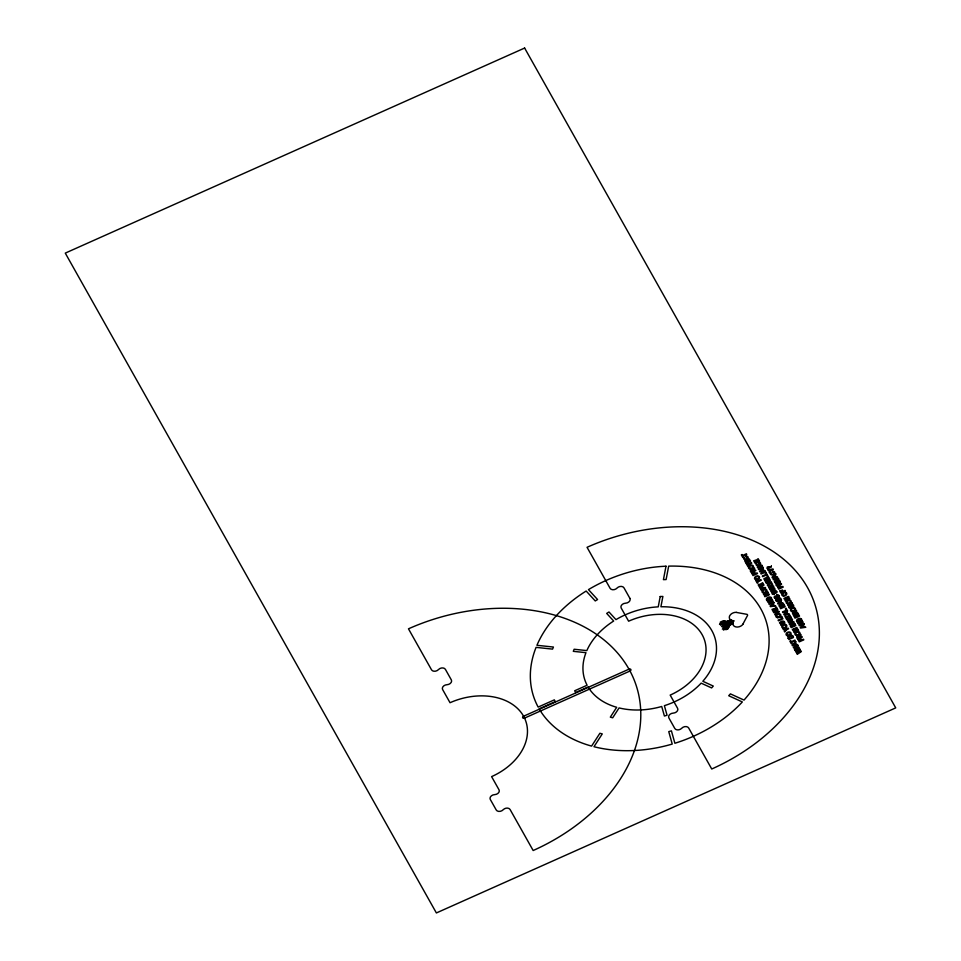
<?xml version="1.0" encoding="UTF-8"?>
<svg xmlns="http://www.w3.org/2000/svg" width="961" height="961" viewBox="0 0 961 961"><rect width="100%" height="100%" fill="white"/><g stroke="black" fill="none" stroke-linecap="round" stroke-linejoin="round"><path stroke-width="1.44" d="M788.921 607.496L788.717 606.667A1.405 1.021 -18.1 0 1 789.317 605.826L789.618 607.028A1.862 1.345 -18.1 0 0 789.762 607.292L790.639 606.691A8.589 6.222 -18.1 0 1 790.555 606.187L790.543 605.802M726.624 622.908L732.03 620.494L733.82 620.866L733.135 622.223A5.646 4.084 -18.1 0 0 736.03 626.956A5.646 4.084 -18.1 0 0 743.093 624.049M753.028 573.537L753.772 573.128M761.184 588.048L761.929 587.639M778.734 587.075L779.467 586.666M725.975 623.725L725.351 624.914L721.495 626.632M732.823 623.521L730.072 624.746L727.921 628.818L725.843 629.743M742.973 624.025L747.658 615.208L747.19 614.379L736.546 612.457M771.635 585.669L772.644 584.408L772.212 583.651L771.407 584.588A3.544 2.559 -18.1 0 0 770.758 585.621L770.83 585.633M795.696 612.361L796.693 611.1L796.261 610.331L795.504 611.232A3.544 2.559 -18.1 0 0 794.819 612.313L794.891 612.325M800.117 636.302L801.126 635.053L800.693 634.284L799.936 635.173A3.544 2.559 -18.1 0 0 799.24 636.266C798.038 634.885 795.227 636.951 797.774 639.149L802.291 637.131L801.93 636.494L800.045 637.335M720.257 622.115L723.068 620.866L727.201 621.611L730.84 619.989M720.041 623.377L723.801 621.178L727.321 621.827L731.093 620.133M725.255 621.443L721.579 623.473M719.501 624.398L720.69 623.869M726.78 621.539L730.612 619.833M721.723 624.061L724.978 622.608L726.888 623.052L732.342 620.578M720.534 625.239L722.756 624.254M723.645 623.857L725.867 622.86M723.165 624.974L732.775 620.686M733.808 620.878L723.537 626.632M733.291 621.887L728.979 623.809L727.813 626.007L723.825 627.797M733.135 622.211L729.099 624.013L727.273 627.677L723.873 629.203M729.063 624.29L733.027 622.524M722.792 627.605L726.936 626.404M732.847 623.245L730.096 624.47L727.945 628.554L725.195 629.263M729.892 625.082L732.835 623.773M722.336 629.107L724.414 628.182M725.303 627.785L727.669 626.728M723.429 630.056L724.318 629.659M800.081 619.256C797.81 618.644 795.264 623.401 800.897 620.265L800.489 619.557M791.528 636.206C789.089 635.617 786.843 640.362 792.344 637.215L791.948 636.53M769.953 597.85L767.358 599.364M793.858 624.278C791.612 623.521 789.197 628.506 794.675 625.287L794.134 624.422M779.851 586.787C780.993 587.7 778.842 588.54 778.734 587.483M754.145 573.249C755.31 574.197 753.064 574.894 753.04 573.969M762.301 587.748C763.466 588.721 761.208 589.417 761.196 588.456M770.217 597.994L770.77 598.859L767.779 600.193L767.383 599.436M792.705 605.562L791.588 605.55L791.636 607.208A1.297 0.949 -18.1 0 1 791.083 607.941M775.839 591.664L774.722 591.64L774.782 593.201A1.297 0.949 -18.1 0 1 774.218 594.03M770.794 585.585L768.332 586.018L769.293 588.516L773.809 586.498L773.449 585.862L771.491 586.57M777.978 583.711L778.59 584.696L777.437 585.213L776.968 584.372M770.229 586.03L770.842 587.015L769.701 587.531L769.244 586.715M794.291 612.71L794.903 613.707L793.75 614.223L793.281 613.382M752.271 570.161L752.883 571.158L751.742 571.675L751.262 570.81M798.711 636.662L799.324 637.66L798.183 638.164L797.702 637.299M794.843 612.277L792.369 612.746L793.354 615.196L797.87 613.178L797.51 612.541L795.552 613.262M752.871 569.777C751.49 568.359 748.871 570.45 751.334 572.66L755.851 570.642L755.49 569.993L753.532 570.714M778.194 595.844L777.101 595.796L777.113 597.478A1.297 0.949 -18.1 0 1 776.56 598.21M779.851 598.787L778.734 598.775L778.782 600.433A1.297 0.949 -18.1 0 1 778.218 601.166M801.342 619.365L802.015 620.566L797.498 622.584L796.837 621.407M779.239 584.252L781.197 583.531L781.557 584.18L777.029 586.198C774.674 585.081 776.524 581.729 778.566 583.315A3.544 2.559 -18.1 0 1 779.155 582.282L779.948 581.333L780.38 582.09L779.371 583.351A1.802 1.297 -18.1 0 0 779.107 583.603M795.119 624.386L795.792 625.587L791.275 627.605L790.627 626.428M771.215 597.958L771.887 599.159L767.371 601.178L766.71 600.012M792.789 636.302L793.462 637.503L788.945 639.521L788.284 638.356M774.398 597.766L774.206 596.949A1.405 1.021 -18.1 0 1 774.806 596.096L775.095 597.31A1.862 1.345 -18.1 0 0 775.251 597.562L776.02 597.718L776.104 596.841A8.589 6.222 -18.1 0 1 776.044 596.469L776.032 596.084A1.49 1.081 -18.1 0 1 776.944 594.991M776.068 600.721L775.863 599.892A1.405 1.021 -18.1 0 1 776.464 599.051L776.764 600.253A1.862 1.345 -18.1 0 0 776.908 600.517L777.677 600.661L777.761 599.784A8.589 6.222 -18.1 0 1 777.701 599.424L777.689 599.027A1.49 1.081 -18.1 0 1 778.602 597.934M780.788 598.739L780.909 599.436A1.55 1.117 -18.1 0 1 780.608 600.048L779.467 600.012L779.984 599.003M779.131 595.796L779.263 596.349A1.55 1.117 -18.1 0 1 778.951 597.105L777.809 597.057L778.326 596.048M776.788 591.616L776.908 592.312A1.55 1.117 -18.1 0 1 776.596 592.925L775.455 592.877L775.995 591.94M792.837 605.778L792.753 607.364L793.462 606.823A1.55 1.117 -18.1 0 0 793.774 606.211L793.642 605.514A2.006 1.454 -18.1 0 0 791.444 604.493M772.74 571.579L772.812 572.324M758.505 562.341L758.565 563.086M746.072 556.323L746.132 557.068M731.958 620.602A5.658 4.096 -18.1 0 1 729.591 616.001L729.988 615.34A5.778 4.192 -18.1 0 1 736.498 612.337M788.092 638.428A2.763 2.006 -18.1 0 1 789.63 635.653A2.763 2.006 -18.1 0 1 793.089 636.146M766.53 600.084A2.763 2.006 -18.1 0 1 768.067 597.31A2.763 2.006 -18.1 0 1 771.515 597.802M753.4 570.065A1.802 1.297 -18.1 0 1 753.568 569.777L754.673 568.552L754.253 567.795L753.448 568.732A3.544 2.559 -18.1 0 0 752.799 569.765M746.241 556.791A1.466 1.057 -18.1 0 1 747.19 558.041A1.466 1.057 -18.1 0 1 745.328 558.99A1.466 1.057 -18.1 0 1 744.511 557.668M746.084 556.155A2.354 1.706 -18.1 0 1 748.078 558.101A2.354 1.706 -18.1 0 1 744.811 559.638A2.354 1.706 -18.1 0 1 744.054 557.116M799.852 636.554A1.802 1.297 -18.1 0 1 800.008 636.278M790.435 626.512A2.763 2.006 -18.1 0 1 791.972 623.737A2.763 2.006 -18.1 0 1 795.42 624.218M778.59 597.718A2.006 1.454 -18.1 0 1 780.668 598.775M778.302 601.37A1.694 1.225 -18.1 0 1 776.164 600.697M776.932 594.763A2.006 1.454 -18.1 0 1 779.011 595.82M776.644 598.415A1.694 1.225 -18.1 0 1 774.494 597.742M774.578 590.583A2.006 1.454 -18.1 0 1 776.656 591.64M774.59 590.811A1.49 1.081 -18.1 0 0 773.641 591.904L773.689 592.288A8.589 6.222 -18.1 0 0 773.749 592.661L773.665 593.538L772.896 593.381A1.862 1.345 -18.1 0 1 772.752 593.129L772.452 591.916A1.405 1.021 -18.1 0 0 771.851 592.769L772.055 593.586A1.694 1.225 -18.1 0 0 774.302 594.234M771.371 585.922A1.802 1.297 -18.1 0 1 771.527 585.633M758.673 562.822A1.466 1.057 -18.1 0 1 759.622 564.059A1.466 1.057 -18.1 0 1 757.761 565.008A1.466 1.057 -18.1 0 1 756.944 563.699M758.529 562.185A2.354 1.706 -18.1 0 1 760.511 564.131A2.354 1.706 -18.1 0 1 757.244 565.669A2.354 1.706 -18.1 0 1 756.487 563.134M796.657 621.491A2.763 2.006 -18.1 0 1 798.195 618.716A2.763 2.006 -18.1 0 1 801.642 619.208M795.42 612.601A1.802 1.297 -18.1 0 1 795.576 612.325M790.507 605.802A1.49 1.081 -18.1 0 1 791.456 604.709M791.167 608.133A1.694 1.225 -18.1 0 1 789.017 607.472M772.908 572.047A1.466 1.057 -18.1 0 1 773.857 573.297A1.466 1.057 -18.1 0 1 771.995 574.246A1.466 1.057 -18.1 0 1 771.178 572.924M772.764 571.411A2.354 1.706 -18.1 0 1 774.746 573.357A2.354 1.706 -18.1 0 1 771.479 574.894A2.354 1.706 -18.1 0 1 770.722 572.372M770.29 566.774A1.646 1.189 -18.1 0 1 769.184 566.882L767.371 566.906L766.962 568.395L768.956 568.996L767.575 567.927L768.932 567.41A1.922 1.393 -18.1 0 0 770.386 567.41M791.888 620.374C789.894 624.602 786.542 617.178 788.392 622.32C793.101 624.53 794.23 616.013 789.281 619.389L790.062 620.77L790.975 619.437L791.888 620.422M774.29 589.045L770.734 591.075L771.094 591.712C778.206 590.751 774.098 584.576 769.677 589.189L770.037 589.826L773.557 588.36L774.29 589.081M784.116 622.608L780.56 624.626L780.921 625.275C787.972 624.398 783.996 618.055 779.503 622.74L779.864 623.389L783.395 621.911L784.116 622.608M752.043 573.633L752.992 575.603L757.508 573.585L757.148 572.948C755.118 573.957 753.412 570.774 752.055 573.585M760.211 588.132L761.148 590.114L765.665 588.096L765.304 587.459C763.37 588.48 761.605 585.285 760.211 588.096M777.749 587.171L778.698 589.141L783.215 587.135L782.855 586.486C780.849 587.219 778.734 584.54 777.749 587.135M660.207 596.529L658.237 606.859A68.363 49.504 -18.1 0 0 615.977 619.617L608.986 611.989L606.679 613.406L613.671 621.022A68.363 49.504 -18.1 0 0 586.835 650.597L574.149 649.252L573.297 651.33L585.97 652.675A68.363 49.504 -18.1 0 0 587.111 685.229L574.678 690.779L575.675 692.545L588.108 686.995A68.363 49.504 -18.1 0 0 616.686 707.296L610.319 717.158L612.698 717.783L619.076 707.921A68.363 49.504 -18.1 0 0 661.721 706.479L664.399 716.029L667.054 715.224L664.387 705.674A68.363 49.504 -18.1 0 0 701.146 683.151L711.608 687.932L713.29 686.07L702.827 681.289A68.363 49.504 -18.1 0 0 660.916 606.763L662.886 596.445L660.207 596.529M665.997 566.209L663.426 579.651L666.105 579.555L668.676 566.125A122.227 88.52 -18.1 0 1 744.018 700.088L730.408 693.878L728.714 695.728L742.336 701.95A122.227 88.52 -18.1 0 1 674.886 743.261L671.415 730.84L668.76 731.645L672.232 744.066A122.227 88.52 -18.1 0 1 593.982 746.721L602.271 733.904L599.892 733.267L591.592 746.096A122.227 88.52 -18.1 0 1 539.157 708.846L555.338 701.626L554.341 699.86L538.16 707.08A122.227 88.52 -18.1 0 1 536.07 647.366L552.563 649.119L553.428 647.041L536.923 645.287A122.227 88.52 -18.1 0 1 586.162 591.027L595.255 600.949L597.562 599.532L588.468 589.61A122.227 88.52 -18.1 0 1 665.997 566.209M771.443 570.426L769.473 572.756L769.052 572.011L770.422 570.462L768.223 570.534L767.815 569.801L772.98 568.948L773.341 569.585L771.443 570.426M786.663 629.659L784.705 631.99L784.284 631.233L785.654 629.695L783.455 629.755L783.035 629.023L788.212 628.17L788.573 628.806L786.663 629.659M762.109 565.693L759.887 568.287L762.83 566.966L763.166 567.567L758.649 569.585L758.301 568.96L760.583 566.317L757.568 567.663L757.232 567.062L761.749 565.056L762.109 565.693M772.632 600.481L770.398 603.064L773.353 601.754L773.689 602.343L769.16 604.361L768.812 603.736L771.106 601.093L768.091 602.439L767.755 601.85L772.272 599.832L772.632 600.481M788.789 597.045L786.566 599.64L789.51 598.331L789.846 598.919L785.329 600.937L784.981 600.313L787.263 597.67L784.248 599.015L783.912 598.427L788.428 596.409L788.789 597.045M802.759 621.875L800.525 624.47L803.48 623.16L803.804 623.749L799.288 625.767L798.939 625.143L801.234 622.5L798.219 623.845L797.882 623.257L802.399 621.238L802.759 621.875M763.358 567.915L759.55 571.194L759.935 571.867L765.148 571.086L762.878 569.344L763.358 567.915M775.803 573.945L771.995 577.237L772.38 577.909L777.581 577.129L776.032 576.648L775.323 575.375L775.803 573.945M773.881 602.691L770.073 605.983L770.458 606.655L775.659 605.874L774.11 605.394L773.401 604.121L773.881 602.691M781.473 600.108L777.665 603.4L778.05 604.073L783.263 603.292L781.701 602.811L780.993 601.55L781.473 600.108M787.552 610.932L783.744 614.211L784.128 614.884L789.341 614.103L787.792 613.623L787.071 612.361L787.552 610.932M804.009 624.097L800.201 627.377L800.585 628.062L805.786 627.269L804.237 626.788L803.528 625.527L804.009 624.097M795.864 641.78L792.056 645.059L792.441 645.744L797.654 644.951L795.384 643.209L795.864 641.78M762.229 569.885L760.8 571.074L762.722 570.75L762.229 569.885M774.674 575.927L773.245 577.105L775.155 576.78L774.674 575.927M772.752 604.661L771.323 605.85L773.233 605.526L772.752 604.661M780.344 602.091L778.915 603.28L780.837 602.955L780.344 602.091M786.434 612.902L784.993 614.091L786.915 613.767L786.434 612.902M802.879 626.067L801.45 627.257L803.36 626.932L802.879 626.067M794.735 643.75L793.305 644.939L795.215 644.615L794.735 643.75M771.563 582.498L767.683 585.645L767.286 584.949L770.181 582.654L766.41 583.375L766.025 582.69L771.178 581.813L771.563 582.498M778.614 578.942L774.734 582.09L774.338 581.405L777.233 579.111L773.449 579.819L773.076 579.147L778.23 578.258L778.614 578.942M779.035 611.869L775.155 615.016L774.77 614.331L777.665 612.037L773.881 612.746L773.497 612.073L778.662 611.184L779.035 611.869M782.855 605.778L780.104 607.724L780.644 608.685L785.161 606.667L784.825 606.067L781.269 607.664L784.464 605.442L784.128 604.829L780.212 605.79L783.768 604.205L783.431 603.604L778.915 605.622L779.455 606.583L782.855 605.778M796.273 629.611L793.51 631.569L794.05 632.518L798.567 630.5L798.231 629.911L794.675 631.497L797.882 629.287L797.534 628.674L793.618 629.623L797.174 628.038L796.849 627.449L792.32 629.467L792.861 630.428L796.273 629.611M800.261 649.6L797.234 651.738L800.969 650.861L801.366 651.558L797.27 654.333L796.897 653.672L799.732 651.81L796.309 652.615L795.876 651.858L798.723 649.888L795.288 650.813L794.927 650.177L799.876 648.927L800.261 649.6M524.622 48.05L65.276 253.115L436.378 912.95L895.724 707.885L524.622 48.05M742.096 554.545L741.339 554.881L742.745 557.392L743.514 557.056L742.985 556.119L746.745 554.437L746.385 553.8L742.625 555.482L742.096 554.545M745.52 560.623L744.763 560.972L746.084 563.314L750.601 561.296L749.244 558.894L748.487 559.23L749.472 560.996L748.247 561.548L747.358 559.963L746.589 560.299L747.49 561.885L746.481 562.341L745.52 560.623M747.081 563.386L746.313 563.735L747.73 566.245L748.487 565.909L747.958 564.96L751.718 563.29L751.358 562.653L747.598 564.323L747.081 563.386M754.505 560.503L753.736 560.852L755.058 563.194L759.574 561.176L758.217 558.773L757.46 559.11L758.457 560.876L757.22 561.428L756.331 559.843L755.574 560.179L756.463 561.765L755.466 562.221L754.505 560.503M771.383 566.101L770.866 567.098L771.383 566.101M765.304 571.375L760.788 573.393L761.148 574.029L765.665 572.011L765.304 571.375M765.917 572.456L765.148 572.792L766.049 574.378L762.325 576.035L762.686 576.684L767.166 574.678L765.917 572.456M767.431 575.159L766.674 575.495L767.563 577.08L763.851 578.738L764.211 579.387L768.692 577.381L767.431 575.159M756.619 580.348L755.851 580.696L757.268 583.207L758.037 582.871L757.508 581.922L761.256 580.252L760.896 579.615L757.148 581.285L756.619 580.348M765.28 579.675L764.524 580.024L765.845 582.366L770.362 580.348L769.004 577.945L768.235 578.282L769.232 580.048L768.007 580.6L767.118 579.015L766.349 579.351L767.25 580.937L766.241 581.393L765.28 579.675M758.938 584.468L758.169 584.817L759.49 587.159L764.007 585.141L762.65 582.738L761.893 583.075L762.89 584.841L761.653 585.393L760.764 583.808L760.007 584.144L760.896 585.73L759.899 586.186L758.938 584.468M779.407 580.36L774.89 582.378L775.251 583.015L779.767 580.997L779.407 580.36M767.971 592.204L763.454 594.21L763.815 594.859L765.593 594.066L766.301 595.315L764.524 596.108L764.884 596.745L769.401 594.727L769.04 594.09L767.07 594.967L766.361 593.718L768.332 592.841L767.971 592.204M780.452 590.559L779.683 590.907L780.909 593.069L785.425 591.051L785.065 590.414L783.143 591.279L782.398 589.958L781.629 590.294L782.374 591.616L781.305 592.096L780.452 590.559M628.975 669.168L523.517 716.257A1.454 1.045 -18.1 0 0 522.724 717.795A1.454 1.045 -18.1 0 0 524.622 718.071L630.044 671.006A1.454 1.045 -18.1 0 0 630.836 669.481A1.454 1.045 -18.1 0 0 628.975 669.168A174.025 126.023 -18.1 0 0 408.473 628.818L431.537 669.829A4.144 3.003 -18.1 0 0 438.468 669.589A4.144 3.003 -18.1 0 1 445.399 669.349L451.334 679.907A4.144 3.003 -18.1 0 1 446.973 684.712A4.144 3.003 -18.1 0 0 442.613 689.53L450.036 702.719A58.008 42.008 -18.1 0 1 523.529 716.137A58.008 42.008 -18.1 0 1 491.6 776.62L499.023 789.822A4.144 3.003 -18.1 0 1 494.663 794.627A4.144 3.003 -18.1 0 0 490.29 799.432L496.236 809.991A4.144 3.003 -18.1 0 0 503.168 809.751A4.144 3.003 -18.1 0 1 510.099 809.522L533.163 850.521A174.025 126.023 -18.1 0 0 628.95 669.072M776.476 607.316L775.719 607.664L776.716 609.43L775.479 609.983L774.59 608.385L773.833 608.721L774.722 610.319L773.725 610.764L772.764 609.058L771.995 609.394L773.317 611.749L777.833 609.73L776.476 607.316M792.128 602.979L787.612 604.998L787.972 605.634L792.489 603.616L792.128 602.979M786.098 608.337L785.341 608.685L786.23 610.271L782.518 611.929L782.867 612.577L787.359 610.571L786.098 608.337M781.689 616.578L780.921 616.914L781.822 618.512L778.098 620.169L778.458 620.806L782.939 618.812L781.689 616.578M785.642 615.869L784.873 616.217L786.29 618.728L787.059 618.391L786.53 617.455L790.278 615.773L789.918 615.136L786.17 616.806L785.642 615.869M791.023 617.094L786.506 619.112L786.867 619.749L791.383 617.731L791.023 617.094M794.459 615.46L793.69 615.809L795.011 618.151L799.528 616.133L798.171 613.731L797.414 614.067L798.411 615.833L797.174 616.385L796.285 614.8L795.528 615.136L796.417 616.722L795.42 617.178L794.459 615.46M793.654 621.767L789.137 623.785L789.486 624.422L794.014 622.404L793.654 621.767M790.627 640.819L789.858 641.167L791.275 643.678L792.044 643.341L791.516 642.404L795.264 640.723L794.915 640.086L791.155 641.768L790.627 640.819M798.831 639.341L798.074 639.678L799.288 641.852L803.804 639.834L803.456 639.197L801.534 640.05L800.789 638.729L800.02 639.065L800.765 640.386L799.696 640.867L798.831 639.341M797.834 645.299L793.318 647.318L793.678 647.954L795.456 647.161L796.164 648.411L794.387 649.204L794.747 649.84L799.264 647.822L798.903 647.185L796.933 648.074L796.225 646.813L798.195 645.936L797.834 645.299M629.911 598.391L623.977 587.832A4.144 3.003 -18.1 0 0 617.046 588.072A4.144 3.003 -18.1 0 1 610.103 588.312L587.051 547.302A174.025 126.023 -18.1 0 1 807.528 587.555A174.025 126.023 -18.1 0 1 711.741 769.004L688.677 728.006A4.144 3.003 -18.1 0 0 681.745 728.234A4.144 3.003 -18.1 0 1 674.802 728.474L668.868 717.915A4.144 3.003 -18.1 0 1 673.229 713.11A4.144 3.003 -18.1 0 0 677.589 708.305L670.177 695.103A58.008 42.008 -18.1 0 0 702.107 634.62A58.008 42.008 -18.1 0 0 628.614 621.202L621.19 608.013A4.144 3.003 -18.1 0 1 625.551 603.196A4.144 3.003 -18.1 0 0 629.911 598.391M787.804 635.87A2.607 1.886 -18.1 0 0 791.047 633.131A2.607 1.886 -18.1 0 0 786.855 632.746A2.607 1.886 -18.1 0 0 787.804 635.87M788.104 635.185A1.694 1.225 -18.1 0 0 790.23 633.419A1.694 1.225 -18.1 0 0 787.503 633.155A1.694 1.225 -18.1 0 0 788.104 635.185M783.515 628.254A2.607 1.886 -18.1 0 0 786.771 625.515A2.607 1.886 -18.1 0 0 782.566 625.13A2.607 1.886 -18.1 0 0 783.515 628.254M783.816 627.569A1.694 1.225 -18.1 0 0 785.942 625.791A1.694 1.225 -18.1 0 0 783.215 625.527A1.694 1.225 -18.1 0 0 783.816 627.569M777.581 617.683A2.607 1.886 -18.1 0 0 780.825 614.944A2.607 1.886 -18.1 0 0 776.62 614.559A2.607 1.886 -18.1 0 0 777.581 617.683M777.869 616.998A1.694 1.225 -18.1 0 0 779.996 615.22A1.694 1.225 -18.1 0 0 777.269 614.956A1.694 1.225 -18.1 0 0 777.869 616.998M763.755 593.105A2.607 1.886 -18.1 0 0 766.998 590.366A2.607 1.886 -18.1 0 0 762.794 589.982A2.607 1.886 -18.1 0 0 763.755 593.105M764.043 592.408A1.694 1.225 -18.1 0 0 766.169 590.643A1.694 1.225 -18.1 0 0 763.442 590.378A1.694 1.225 -18.1 0 0 764.043 592.408M756.283 579.819A2.607 1.886 -18.1 0 0 759.526 577.08A2.607 1.886 -18.1 0 0 755.322 576.696A2.607 1.886 -18.1 0 0 756.283 579.819M756.583 579.135A1.694 1.225 -18.1 0 0 758.709 577.369A1.694 1.225 -18.1 0 0 755.971 577.105A1.694 1.225 -18.1 0 0 756.583 579.135M750.205 569.008A2.607 1.886 -18.1 0 0 753.448 566.269A2.607 1.886 -18.1 0 0 749.244 565.885A2.607 1.886 -18.1 0 0 750.205 569.008M750.493 568.323A1.694 1.225 -18.1 0 0 752.619 566.546A1.694 1.225 -18.1 0 0 749.892 566.281A1.694 1.225 -18.1 0 0 750.493 568.323M796.645 635.497A2.607 1.886 -18.1 0 0 799.888 632.758A2.607 1.886 -18.1 0 0 795.684 632.374A2.607 1.886 -18.1 0 0 796.645 635.497M796.933 634.813A1.694 1.225 -18.1 0 0 799.059 633.047A1.694 1.225 -18.1 0 0 796.333 632.77A1.694 1.225 -18.1 0 0 796.933 634.813M792.212 611.556A2.607 1.886 -18.1 0 0 795.456 608.818A2.607 1.886 -18.1 0 0 791.263 608.433A2.607 1.886 -18.1 0 0 792.212 611.556M792.513 610.872A1.694 1.225 -18.1 0 0 794.639 609.094A1.694 1.225 -18.1 0 0 791.912 608.83A1.694 1.225 -18.1 0 0 792.513 610.872M787.936 603.928A2.607 1.886 -18.1 0 0 791.179 601.19A2.607 1.886 -18.1 0 0 786.975 600.805A2.607 1.886 -18.1 0 0 787.936 603.928M788.224 603.244A1.694 1.225 -18.1 0 0 790.35 601.478A1.694 1.225 -18.1 0 0 787.624 601.202A1.694 1.225 -18.1 0 0 788.224 603.244M783.503 596.06A2.607 1.886 -18.1 0 0 786.747 593.321A2.607 1.886 -18.1 0 0 782.554 592.949A2.607 1.886 -18.1 0 0 783.503 596.06M783.804 595.376A1.694 1.225 -18.1 0 0 785.93 593.61A1.694 1.225 -18.1 0 0 783.203 593.345A1.694 1.225 -18.1 0 0 783.804 595.376"/></g></svg>
